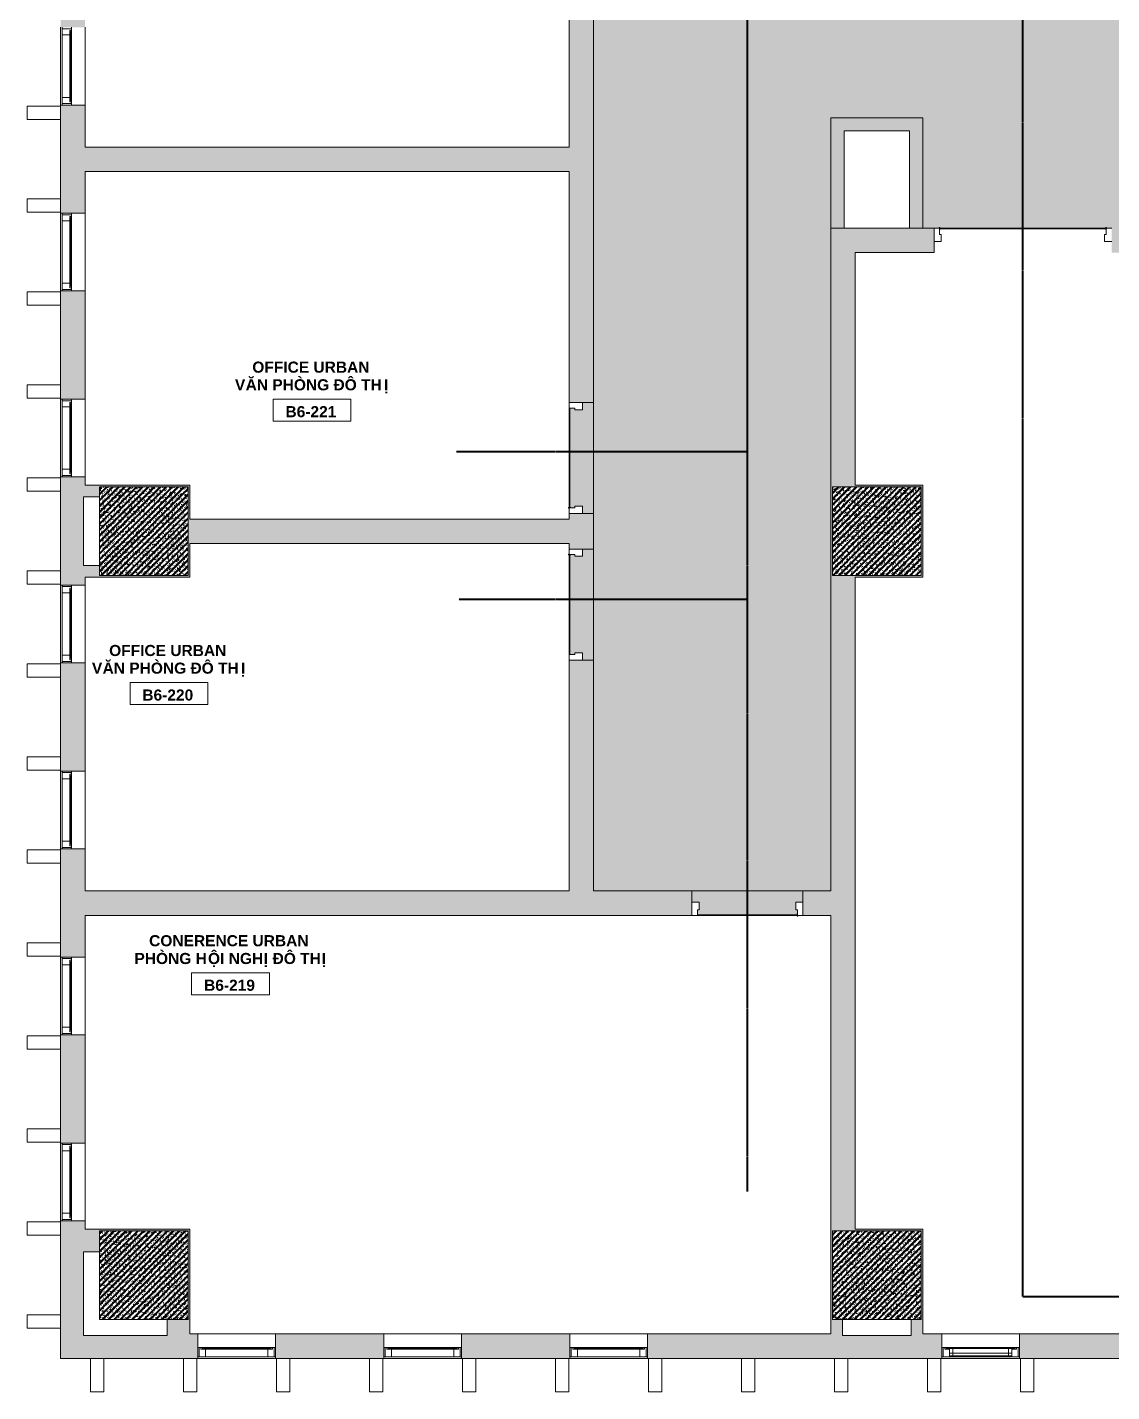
# Model space of a CAD drawing. Header units: millimetres. Extents: x -31340 to 17660, y 19597 to 75297.
# Drawn here: x -31340 to -21575, y 19597 to 31886 of the extents above; entities that cross this region are included whole.
import ezdxf

# ---------------------------------------------------------------- set-up
doc = ezdxf.new("R2010")
doc.units = ezdxf.units.MM
doc.linetypes.add('Dash', pattern=[6.35, 3.175, -3.175])
doc.linetypes.add('dash 1-1', pattern=[2, 1, -1])
for name, color, linetype, lineweight in [('A-AREA-IDEN', 2, 'Continuous', 9), ('A-DETL', 90, 'Continuous', 5), ('A-DOOR', 31, 'Continuous', 5), ('A-DOOR-FRAM', 31, 'Continuous', 5), ('A-FLOR', 192, 'Continuous', 5), ('A-FLOR-PATT', 8, 'Continuous', 5), ('A-GLAZ', 151, 'Continuous', 5), ('A-GLAZ-CWMG', 51, 'Continuous', 5), ('A-GLAZ-HDLN', 1, 'Dash', 5), ('A-WALL', 113, 'Continuous', 5), ('A-WALL-PATT', 111, 'Continuous', 5), ('S-COLS', 52, 'Continuous', 5)]:
    doc.layers.add(name, color=color, linetype=linetype, lineweight=lineweight)
doc.styles.add('Arial_B', font='arialbd.ttf', dxfattribs={"height": 100})
doc.styles.add('Arial_B_1', font='arialbd.ttf', dxfattribs={"height": 100})
pattern_1 = [(50, (0, 0), (63.763904, -5.57885), [6.668, -73.343]), (355, (0, 0), (-12.33488, 66.86951), [5.334, -58.674]), (100.451, (5.314, -0.465), (51.43036, 61.29098), [5.667, -62.332]), (46.184, (0, 17.78), (94.87722, -14.71484), [10.001, -110.014]), (96.636, (7.91, 16.55), (83.09115, 86.5993), [8.5, -93.497]), (351.184, (0, 17.78), (83.09204, 86.59928), [8.001, -88.011]), (21, (8.89, 13.335), (53.06449, -35.79273), [6.667, -73.342]), (326, (8.89, 13.335), (21.63066, 64.46546), [5.334, -58.674]), (71.451, (13.31, 10.35), (74.69646, 28.67237), [5.667, -62.332]), (37.5, (0, 0), (1.080413, 29.594271), [1.676, -56.286, 1.676, -57.887, -58.896]), (37.5, (0, 0), (1.080413, 29.594271), [-117.526, 1.676, -57.22]), (7.5, (0, 0), (23.386368, 35.063507), [1.676, -32.283, 1.676, -54.953, -22.447]), (7.5, (0, 0), (23.386368, 35.063507), [-90.589, 1.676, -20.771]), (327.5, (-19.825, 0), (47.456567, -2.005468), [1.676, -20.549, 1.676, -67.666, -92.011]), (327.5, (-19.825, 0), (47.456567, -2.005468), [-91.567, 1.676, -90.335]), (317.5, (-28.715, 0), (51.844948, 8.89904), [1.676, -27.216, 1.676, -44.374, -65.342]), (317.5, (-28.715, 0), (51.844948, 8.89904), [-74.943, 1.676, -63.665]), (45, (0, 0), (-26.71591, 26.71591), []), (45, (0, 10.89), (-26.71591, 26.71591), [])]

# ---------------------------------------------------------------- blocks, each defined once
blk = doc.blocks.new('M_Concrete-Square-Column - C1 - 800 X 800-10759799-2nd Traffic Floor Plan - Pedestrian')
at = {"layer": 'S-COLS'}
h = blk.add_hatch(dxfattribs=at)
h.set_pattern_fill('FP_14', color=256, style=0, pattern_type=2)
h.set_pattern_definition([(50, (30289.934, -27347), (63.763904, -5.57885), [6.667, -73.342]), (355, (30289.934, -27347), (-12.33488, 66.86951), [5.334, -58.674]), (100.451, (30295.25, -27347.465), (51.43036, 61.29098), [5.667, -62.332]), (46.184, (30289.934, -27329.22), (94.87722, -14.71484), [10.001, -110.014]), (96.636, (30297.84, -27330.45), (83.09115, 86.5993), [8.5, -93.497]), (351.184, (30289.93, -27329.22), (83.09204, 86.59928), [8.001, -88.011]), (21, (30298.824, -27333.665), (53.064487, -35.792726), [6.667, -73.342]), (326, (30298.824, -27333.665), (21.63066, 64.46546), [5.334, -58.674]), (71.451, (30303.246, -27336.65), (74.69646, 28.67237), [5.667, -62.332]), (37.5, (30289.934, -27347), (1.080413, 29.594271), [1.676, -56.286, 1.676, -57.887, -58.896]), (37.5, (30289.934, -27347), (1.080413, 29.594271), [-117.526, 1.676, -57.22]), (7.5, (30289.934, -27347), (23.386368, 35.063507), [1.676, -32.283, 1.676, -54.953, -22.447]), (7.5, (30289.934, -27347), (23.386368, 35.063507), [-90.589, 1.676, -20.771]), (327.5, (30270.11, -27347), (47.456567, -2.005468), [1.676, -20.549, 1.676, -67.666, -92.012]), (327.5, (30270.11, -27347), (47.456567, -2.005468), [-91.567, 1.676, -90.335]), (317.5, (30261.22, -27347), (51.844948, 8.89904), [1.676, -27.216, 1.676, -44.374, -65.341]), (317.5, (30261.22, -27347), (51.844948, 8.89904), [-74.943, 1.676, -63.665]), (45, (30289.934, -27347), (-26.71591, 26.71591), []), (45, (30289.934, -27336.11), (-26.71591, 26.71591), [])])
h.paths.add_polyline_path([(-400, -400), (400, -400), (400, 400), (-400, 400), (-400, 65)])
at = {"layer": 'S-COLS', "lineweight": 15}
for p, q in [((400, 400), (-400, 400)), ((-400, 400), (-400, -400)), ((400, -400), (400, 400)), ((-400, -400), (400, -400))]:
    blk.add_line(p, q, dxfattribs=at)
blk = doc.blocks.new('M_Concrete-Square-Column - C1 - 800 X 800-V9-2nd Traffic Floor Plan - Pedestrian')
at = {"layer": 'S-COLS'}
h = blk.add_hatch(dxfattribs=at)
h.set_pattern_fill('FP_15', color=256, style=0, pattern_type=2)
h.set_pattern_definition([(50, (30289.934, -20647), (63.763904, -5.57885), [6.667, -73.342]), (355, (30289.934, -20647), (-12.33488, 66.86951), [5.334, -58.674]), (100.451, (30295.25, -20647.465), (51.43036, 61.29098), [5.667, -62.332]), (46.184, (30289.934, -20629.22), (94.87722, -14.71484), [10.001, -110.014]), (96.636, (30297.84, -20630.45), (83.09115, 86.5993), [8.5, -93.497]), (351.184, (30289.93, -20629.22), (83.09204, 86.59928), [8.001, -88.011]), (21, (30298.824, -20633.665), (53.06449, -35.79273), [6.667, -73.342]), (326, (30298.824, -20633.665), (21.63066, 64.46546), [5.334, -58.674]), (71.451, (30303.246, -20636.65), (74.69646, 28.67237), [5.667, -62.332]), (37.5, (30289.934, -20647), (1.080413, 29.594271), [1.676, -56.286, 1.676, -57.887, -58.896]), (37.5, (30289.934, -20647), (1.080413, 29.594271), [-117.526, 1.676, -57.22]), (7.5, (30289.934, -20647), (23.386368, 35.063507), [1.676, -32.283, 1.676, -54.953, -22.447]), (7.5, (30289.934, -20647), (23.386368, 35.063507), [-90.589, 1.676, -20.771]), (327.5, (30270.11, -20647), (47.456567, -2.005468), [1.676, -20.549, 1.676, -67.666, -92.012]), (327.5, (30270.11, -20647), (47.456567, -2.005468), [-91.567, 1.676, -90.335]), (317.5, (30261.22, -20647), (51.844948, 8.89904), [1.676, -27.216, 1.676, -44.374, -65.341]), (317.5, (30261.22, -20647), (51.844948, 8.89904), [-74.943, 1.676, -63.665]), (45, (30289.934, -20647), (-26.71591, 26.71591), []), (45, (30289.934, -20636.11), (-26.71591, 26.71591), [])])
h.paths.add_polyline_path([(400, -400), (400, 400), (-400, 400), (-400, -400), (348, -400)])
at = {"layer": 'S-COLS', "lineweight": 15}
for p, q in [((400, 400), (-400, 400)), ((-400, 400), (-400, -400)), ((400, -400), (400, 400)), ((-400, -400), (400, -400))]:
    blk.add_line(p, q, dxfattribs=at)
blk = doc.blocks.new('DP3-D301 - DP3-D301-9166699-2nd Traffic Floor Plan - Pedestrian')
at = {"layer": 'A-DOOR'}
for p, q in [((447, -94), (447, -113)), ((450, -94), (447, -94)), ((450, -108), (450, -94))]:
    blk.add_line(p, q, dxfattribs=at)
for centre, radius, start, end in [((450, -113), 3, 180, 69.3211), ((450, -113), 3, 238.6638, 311.9935), ((450, -113), 3, 238.6638, 311.9935), ((450, -113), 3, 238.6638, 311.9935), ((450, -113), 3, 238.6638, 311.9935), ((450, -113), 3, 238.6638, 311.9935), ((450, -113), 3, 238.6638, 311.9935), ((450, -113), 3, 238.6638, 311.9935), ((452, -108), 2.19, 183.0662, 239.0753)]:
    blk.add_arc(centre, radius, start, end, dxfattribs=at)
at = {"layer": 'A-DOOR-FRAM'}
for p, q in [((-500, 10), (-435, 10)), ((-435, 10), (-435, -60)), ((435, 10), (500, 10)), ((435, -60), (435, 10)), ((-450, -110), (-500, -110)), ((-450, -60), (-450, -110)), ((-435, -60), (-450, -60)), ((450, -60), (435, -60)), ((450, -94), (450, -60)), ((500, -110), (451, -110))]:
    blk.add_line(p, q, dxfattribs=at)
blk = doc.blocks.new('DP3-D301 - DP3-D301-9166700-2nd Traffic Floor Plan - Pedestrian')
at = {"layer": 'A-DOOR'}
for p, q in [((447, 113), (447, 94)), ((447, 94), (450, 94)), ((450, 94), (450, 108))]:
    blk.add_line(p, q, dxfattribs=at)
for centre, radius, start, end in [((450, 113), 3, 290.6789, 180), ((450, 113), 3, 48.0065, 121.3362), ((450, 113), 3, 48.0065, 121.3362), ((450, 113), 3, 48.0065, 121.3362), ((450, 113), 3, 48.0065, 121.3362), ((450, 113), 3, 48.0065, 121.3362), ((450, 113), 3, 48.0065, 121.3362), ((450, 113), 3, 48.0065, 121.3362), ((452, 108), 2.19, 120.9247, 176.9338)]:
    blk.add_arc(centre, radius, start, end, dxfattribs=at)
at = {"layer": 'A-DOOR-FRAM'}
for p, q in [((-450, 110), (-500, 110)), ((-450, 60), (-450, 110)), ((-435, 60), (-450, 60)), ((-435, -10), (-435, 60)), ((450, 60), (435, 60)), ((435, 60), (435, -10)), ((450, 94), (450, 60)), ((500, 110), (451, 110)), ((-500, -10), (-435, -10)), ((435, -10), (500, -10))]:
    blk.add_line(p, q, dxfattribs=at)
blk = doc.blocks.new('VGU_CLUSTER_W1C - W2C - VGU_CLUSTER_W1C-8570440-2nd Traffic Floor Plan - Pedestrian')
at = {"layer": 'A-GLAZ', "lineweight": 9}
for p, q in [((-350, -12), (-337, -12)), ((-337, -95), (-350, -95)), ((-337, -12), (-322, -12)), ((-337, -95), (-337, -12)), ((-337, -12), (-337, -95)), ((-281, -95), (-337, -95)), ((-322, -12), (-322, -28)), ((-322, -28), (-281, -28)), ((-311, -21), (-251, -21)), ((-311, -28), (-311, -21)), ((-281, -28), (-311, -28)), ((-251, -21), (-251, -28)), ((251, -21), (311, -21)), ((251, -28), (251, -21)), ((281, -28), (322, -28)), ((311, -28), (281, -28)), ((337, -95), (281, -95)), ((311, -21), (311, -28)), ((322, -12), (337, -12)), ((322, -28), (322, -12)), ((337, -12), (337, -95)), ((337, -12), (350, -12)), ((337, -95), (337, -12)), ((350, -95), (337, -95))]:
    blk.add_line(p, q, dxfattribs=at)
at = {"layer": 'A-GLAZ'}
for p, q in [((-322, -12), (322, -12)), ((-281, -28), (281, -28)), ((-281, -28), (-281, -95)), ((281, -95), (-281, -95)), ((-251, -21), (251, -21)), ((281, -28), (281, -95))]:
    blk.add_line(p, q, dxfattribs=at)
blk = doc.blocks.new('VGU_CLUSTER_W1B - W2B - W3B - VGU_CLUSTER_W1B-8565252-2nd Traffic Floor Plan - Pedestrian')
at = {"layer": 'A-GLAZ', "lineweight": 9}
for p, q in [((-350, -12), (-337, -12)), ((-337, -95), (-350, -95)), ((-337, -12), (-322, -12)), ((-337, -95), (-337, -12)), ((-337, -12), (-337, -95)), ((-281, -95), (-337, -95)), ((-322, -12), (-322, -28)), ((-322, -28), (-281, -28)), ((-311, -21), (-251, -21)), ((-311, -28), (-311, -21)), ((-281, -28), (-311, -28)), ((-281, -88), (-281, -28)), ((-281, -28), (-281, -95)), ((-281, -88), (-281, -63)), ((-281, -63), (281, -63)), ((-251, -88), (-281, -88)), ((281, -88), (-281, -88)), ((-251, -21), (-251, -88)), ((251, -21), (311, -21)), ((251, -88), (251, -21)), ((281, -88), (251, -88)), ((311, -28), (281, -28)), ((281, -28), (281, -88)), ((281, -28), (322, -28)), ((281, -95), (281, -28)), ((281, -63), (281, -88)), ((337, -95), (281, -95)), ((311, -21), (311, -28)), ((322, -12), (337, -12)), ((322, -28), (322, -12)), ((337, -12), (337, -95)), ((337, -12), (350, -12)), ((337, -95), (337, -12)), ((350, -95), (337, -95))]:
    blk.add_line(p, q, dxfattribs=at)
at = {"layer": 'A-GLAZ'}
for p, q in [((-322, -12), (322, -12)), ((281, -95), (-281, -95)), ((-251, -21), (251, -21))]:
    blk.add_line(p, q, dxfattribs=at)
at = {"layer": 'A-GLAZ-HDLN'}
for p, q in [((-13, -12), (0, -12)), ((-13, -95), (0, -95)), ((13, -12), (0, -12)), ((13, -95), (0, -95))]:
    blk.add_line(p, q, dxfattribs=at)
blk = doc.blocks.new('DP3-D401 - DP3-D401-12130310-2nd Traffic Floor Plan - Pedestrian')
at = {"layer": 'A-DOOR'}
for p, q in [((-800, 10), (-735, 10)), ((-735, 10), (-735, -54)), ((735, 10), (800, 10)), ((735, -54), (735, 10)), ((-751, -110), (-800, -110)), ((-750, -54), (-750, -94)), ((-735, -54), (-750, -54)), ((-747, -94), (-750, -94)), ((-750, -94), (-750, -108)), ((-747, -113), (-747, -94)), ((750, -54), (735, -54)), ((747, -94), (747, -113)), ((750, -94), (747, -94)), ((750, -94), (750, -54)), ((750, -108), (750, -94)), ((800, -110), (751, -110))]:
    blk.add_line(p, q, dxfattribs=at)
for centre, radius, start, end in [((-750, -113), 3, 110.6789, 360), ((-750, -113), 3, 228.0065, 301.3362), ((-750, -113), 3, 228.0065, 301.3362), ((-750, -113), 3, 228.0065, 301.3362), ((-750, -113), 3, 228.0065, 301.3362), ((-750, -113), 3, 228.0065, 301.3362), ((-750, -113), 3, 228.0065, 301.3362), ((-750, -113), 3, 228.0065, 301.3362), ((-752, -108), 2.19, 300.9247, 356.9338), ((750, -113), 3, 180, 69.3211), ((750, -113), 3, 238.6638, 311.9935), ((750, -113), 3, 238.6638, 311.9935), ((750, -113), 3, 238.6638, 311.9935), ((750, -113), 3, 238.6638, 311.9935), ((750, -113), 3, 238.6638, 311.9935), ((750, -113), 3, 238.6638, 311.9935), ((750, -113), 3, 238.6638, 311.9935), ((752, -108), 2.19, 183.0662, 239.0753)]:
    blk.add_arc(centre, radius, start, end, dxfattribs=at)
blk = doc.blocks.new('Room Tag - Room Tag-8377849-2nd Traffic Floor Plan - Pedestrian')
at = {"layer": 'A-AREA-IDEN'}
for p, q in [((-7, -0.80625), (-7, -4.80625)), ((-7, -0.80625), (7, -0.80625)), ((7, -0.80625), (7, -4.80625)), ((-7, -4.80625), (7, -4.80625))]:
    blk.add_line(p, q, dxfattribs=at)

msp = doc.modelspace()

# ---------------------------------------------------------------- hatches: boundary and pattern name
at = {"layer": 'A-FLOR-PATT'}
h = msp.add_hatch(color=11, dxfattribs=at)
h.paths.add_polyline_path([(-5115, 20117), (-3805, 20117), (-3805, 21062), (-3375, 21062), (-3375, 22637), (-3272, 22637), (-3274, 22638), (-3275, 22640), (-3275, 22699), (-3274, 22701), (-3272, 22702), (-3208, 22702), (-3206, 22701), (-3205, 22699), (-3205, 22690), (-3204, 22688), (-3202, 22687), (-3158, 22687), (-3156, 22686), (-3155, 22684), (-3155, 22640), (-3156, 22638), (-3158, 22637), (-3155, 22637), (-3155, 23584), (-3171, 23584), (-3171, 23587), (-3202, 23587), (-3204, 23586), (-3205, 23584), (-3205, 23575), (-3206, 23573), (-3208, 23572), (-3272, 23572), (-3274, 23573), (-3275, 23575), (-3275, 23634), (-3274, 23636), (-3272, 23637), (-3375, 23637), (-3375, 26947), (-3790, 26947), (-3790, 26932), (-3805, 26932), (-3805, 27762), (-3790, 27762), (-3790, 27747), (-3375, 27747), (-3375, 27847), (-3372, 27847), (-3374, 27848), (-3375, 27850), (-3375, 27894), (-3374, 27896), (-3372, 27897), (-3360, 27897), (-3360, 28497), (-3372, 28497), (-3374, 28498), (-3375, 28500), (-3375, 28544), (-3374, 28546), (-3372, 28547), (-3375, 28547), (-3375, 31072), (2875, 31072), (2875, 24752), (3975, 24752), (3975, 24742), (5975, 24742), (5975, 24752), (6145, 24752), (6145, 31132), (6408, 31132), (6406, 31133), (6405, 31135), (6405, 31194), (6406, 31196), (6408, 31197), (6472, 31197), (6474, 31196), (6475, 31194), (6475, 31185), (6476, 31183), (6479, 31182), (6509, 31182), (6509, 31185), (6525, 31185), (6525, 32979), (6509, 32979), (6509, 32982), (6478, 32982), (6476, 32981), (6475, 32979), (6475, 32970), (6474, 32968), (6472, 32967), (6408, 32967), (6406, 32968), (6405, 32970), (6405, 33029), (6406, 33031), (6408, 33032), (6145, 33032), (6145, 34042), (-2975, 34042), (-2975, 33532), (-3805, 33532), (-3805, 54562), (-2975, 54562), (-2975, 54052), (-1290, 54052), (-1290, 54789), (-1292, 54787), (-1294, 54787), (-1295, 54788), (-1295, 54792), (-1293, 54793), (-1290, 54793), (-1290, 60432), (-1625, 60432), (-1625, 60532), (-1690, 60532), (-1690, 60602), (-1675, 60602), (-1675, 60636), (-1678, 60636), (-1677, 60657), (-1676, 60658), (-1672, 60657), (-1672, 60655), (-1673, 60653), (-1673, 60652), (-1290, 60652), (-1291, 66510), (-1292, 66509), (-1295, 66509), (-1295, 66510), (-1295, 66514), (-1293, 66515), (-1274, 66515), (-1274, 66512), (-1105, 66512), (-1105, 65972), (4458, 65973), (4457, 65974), (4458, 65977), (4458, 65977), (4462, 65977), (4463, 65975), (4463, 65972), (5957, 65972), (5958, 65977), (5959, 65978), (5963, 65977), (5963, 65974), (5962, 65973), (5962, 65972), (8558, 65973), (8557, 65974), (8558, 65977), (8558, 65977), (8562, 65977), (8563, 65975), (8563, 65972), (10057, 65972), (10058, 65977), (10059, 65978), (10063, 65977), (10063, 65974), (10062, 65973), (10062, 65972), (13510, 65972), (13510, 68712), (11640, 68712), (11640, 68812), (11575, 68812), (11575, 68882), (11590, 68882), (11590, 68917), (10693, 68917), (10693, 68916), (10690, 68916), (10690, 68882), (10705, 68882), (10705, 68812), (10640, 68812), (10640, 68712), (10320, 68712), (10320, 68815), (10319, 68813), (10317, 68812), (10258, 68812), (10256, 68813), (10255, 68815), (10255, 68879), (10256, 68881), (10258, 68882), (10267, 68882), (10269, 68883), (10270, 68885), (10270, 68916), (10267, 68916), (10267, 68927), (9370, 68927), (9370, 68885), (9371, 68883), (9373, 68882), (9382, 68882), (9384, 68881), (9385, 68879), (9385, 68815), (9384, 68813), (9382, 68812), (9323, 68812), (9321, 68813), (9320, 68815), (9320, 68712), (5545, 68712), (5545, 68815), (5544, 68813), (5542, 68812), (5483, 68812), (5481, 68813), (5480, 68815), (5480, 68879), (5481, 68881), (5483, 68882), (5492, 68882), (5494, 68883), (5495, 68885), (5495, 68927), (4698, 68927), (4698, 68916), (4695, 68916), (4695, 68885), (4696, 68883), (4698, 68882), (4707, 68882), (4709, 68881), (4710, 68879), (4710, 68815), (4709, 68813), (4707, 68812), (4648, 68812), (4646, 68813), (4645, 68815), (4645, 68712), (-1105, 68712), (-1105, 68312), (-1274, 68312), (-1274, 68309), (-1295, 68310), (-1296, 68310), (-1295, 68315), (-1292, 68315), (-1291, 68314), (-1290, 68314), (-1290, 68712), (-3375, 68712), (-3375, 71542), (-2875, 71542), (-2875, 71492), (-2860, 71492), (-2860, 71422), (-2925, 71422), (-2925, 71412), (-1925, 71412), (-1925, 71422), (-1990, 71422), (-1990, 71492), (-1975, 71492), (-1975, 71526), (-1978, 71526), (-1977, 71547), (-1976, 71548), (-1972, 71547), (-1972, 71544), (-1973, 71543), (-1973, 71542), (-1435, 71542), (-1435, 73062), (-1980, 73062), (-1980, 73132), (-1965, 73132), (-1965, 73182), (-1915, 73182), (-1915, 73192), (-2915, 73192), (-2915, 73182), (-2866, 73182), (-2868, 73184), (-2868, 73186), (-2867, 73187), (-2863, 73187), (-2862, 73185), (-2862, 73166), (-2865, 73166), (-2865, 73132), (-2850, 73132), (-2850, 73062), (-3375, 73062), (-3375, 73832), (-3805, 73832), (-3805, 74777), (-5175, 74777), (-5175, 73062), (-5470, 73062), (-5470, 73132), (-5455, 73132), (-5455, 73166), (-5458, 73166), (-5457, 73187), (-5456, 73188), (-5452, 73187), (-5452, 73184), (-5453, 73183), (-5453, 73182), (-5405, 73182), (-5405, 73192), (-6405, 73192), (-6405, 73182), (-6355, 73182), (-6355, 73132), (-6340, 73132), (-6340, 73062), (-6405, 73062), (-6405, 71542), (-5175, 71542), (-5175, 68702), (-5890, 68702), (-5890, 68712), (-7090, 68712), (-7090, 68702), (-8290, 68702), (-8290, 68712), (-9490, 68712), (-9490, 68702), (-10205, 68702), (-10205, 68712), (-11390, 68712), (-11390, 69677), (-11539, 69677), (-11537, 69675), (-11537, 69673), (-11538, 69672), (-11542, 69672), (-11543, 69674), (-11543, 69677), (-12830, 69677), (-12830, 68712), (-20045, 68712), (-20045, 69677), (-20224, 69677), (-20222, 69675), (-20222, 69673), (-20223, 69672), (-20227, 69672), (-20228, 69674), (-20228, 69677), (-21722, 69677), (-21722, 69672), (-21723, 69671), (-21727, 69672), (-21728, 69674), (-21727, 69676), (-21727, 69677), (-21905, 69677), (-21905, 68712), (-23495, 68712), (-23495, 70787), (-24439, 70787), (-24437, 70785), (-24437, 70783), (-24438, 70782), (-24442, 70782), (-24443, 70784), (-24443, 70803), (-24440, 70803), (-24440, 70837), (-24455, 70837), (-24455, 70907), (-24390, 70907), (-24390, 71002), (-25390, 71002), (-25390, 70907), (-25325, 70907), (-25325, 70837), (-25340, 70837), (-25340, 70787), (-26240, 70787), (-26240, 68707), (-26340, 68707), (-26340, 68642), (-26410, 68642), (-26410, 68657), (-26455, 68657), (-26455, 67760), (-26444, 67760), (-26444, 67757), (-26410, 67757), (-26410, 67772), (-26340, 67772), (-26340, 67707), (-26240, 67707), (-26240, 65357), (-26340, 65357), (-26340, 65292), (-26406, 65292), (-26406, 65307), (-26455, 65307), (-26455, 64410), (-26444, 64410), (-26444, 64407), (-26406, 64407), (-26406, 64422), (-26340, 64422), (-26340, 64357), (-26240, 64357), (-26240, 64037), (-26340, 64037), (-26340, 63972), (-26410, 63972), (-26410, 63987), (-26444, 63987), (-26444, 63984), (-26455, 63984), (-26455, 63087), (-26410, 63087), (-26410, 63102), (-26340, 63102), (-26340, 63037), (-26240, 63037), (-26240, 60552), (-26056, 60552), (-26058, 60554), (-26058, 60556), (-26057, 60557), (-26053, 60557), (-26052, 60555), (-26052, 60536), (-26055, 60536), (-26055, 60502), (-26040, 60502), (-26040, 60432), (-26240, 60432), (-26240, 58657), (-26340, 58657), (-26340, 58592), (-26410, 58592), (-26410, 58607), (-26455, 58607), (-26455, 57710), (-26444, 57710), (-26444, 57707), (-26410, 57707), (-26410, 57722), (-26340, 57722), (-26340, 57657), (-26240, 57657), (-26240, 55307), (-26340, 55307), (-26340, 55242), (-26410, 55242), (-26410, 55257), (-26455, 55257), (-26455, 54360), (-26444, 54360), (-26444, 54357), (-26410, 54357), (-26410, 54372), (-26340, 54372), (-26340, 54307), (-26240, 54307), (-26240, 53987), (-26340, 53987), (-26340, 53922), (-26410, 53922), (-26410, 53937), (-26444, 53937), (-26444, 53934), (-26455, 53934), (-26455, 53037), (-26410, 53037), (-26410, 53052), (-26340, 53052), (-26340, 52987), (-26240, 52987), (-26240, 48607), (-26340, 48607), (-26340, 48542), (-26410, 48542), (-26410, 48557), (-26455, 48557), (-26455, 47660), (-26444, 47660), (-26444, 47657), (-26410, 47657), (-26410, 47672), (-26340, 47672), (-26340, 47607), (-26240, 47607), (-26240, 47287), (-26340, 47287), (-26340, 47222), (-26410, 47222), (-26410, 47237), (-26444, 47237), (-26444, 47234), (-26455, 47234), (-26455, 46337), (-26410, 46337), (-26410, 46352), (-26340, 46352), (-26340, 46287), (-26240, 46287), (-26240, 41907), (-26340, 41907), (-26340, 41842), (-26410, 41842), (-26410, 41857), (-26455, 41857), (-26455, 40960), (-26444, 40960), (-26444, 40957), (-26410, 40957), (-26410, 40972), (-26340, 40972), (-26340, 40907), (-26240, 40907), (-26240, 40587), (-26340, 40587), (-26340, 40522), (-26410, 40522), (-26410, 40537), (-26444, 40537), (-26444, 40534), (-26455, 40534), (-26455, 39637), (-26410, 39637), (-26410, 39652), (-26340, 39652), (-26340, 39587), (-26240, 39587), (-26240, 35207), (-26340, 35207), (-26340, 35142), (-26410, 35142), (-26410, 35157), (-26455, 35157), (-26455, 34260), (-26444, 34260), (-26444, 34257), (-26410, 34257), (-26410, 34272), (-26340, 34272), (-26340, 34207), (-26240, 34207), (-26240, 33887), (-26340, 33887), (-26340, 33822), (-26410, 33822), (-26410, 33837), (-26444, 33837), (-26444, 33834), (-26455, 33834), (-26455, 32937), (-26410, 32937), (-26410, 32952), (-26340, 32952), (-26340, 32887), (-26240, 32887), (-26240, 28507), (-26340, 28507), (-26340, 28442), (-26410, 28442), (-26410, 28457), (-26455, 28457), (-26455, 27560), (-26444, 27560), (-26444, 27557), (-26410, 27557), (-26410, 27572), (-26340, 27572), (-26340, 27507), (-26240, 27507), (-26240, 27187), (-26340, 27187), (-26340, 27122), (-26410, 27122), (-26410, 27137), (-26444, 27137), (-26444, 27134), (-26455, 27134), (-26455, 26237), (-26410, 26237), (-26410, 26252), (-26340, 26252), (-26340, 26187), (-26240, 26187), (-26240, 24107), (-25355, 24107), (-25355, 24007), (-25290, 24007), (-25290, 23937), (-25305, 23937), (-25305, 23891), (-24408, 23891), (-24408, 23903), (-24405, 23903), (-24405, 23937), (-24420, 23937), (-24420, 24007), (-24355, 24007), (-24355, 24107), (-24105, 24107), (-24105, 31072), (-23275, 31072), (-23275, 30077), (-23126, 30077), (-23128, 30079), (-23128, 30081), (-23127, 30082), (-23123, 30082), (-23122, 30080), (-23122, 30077), (-21628, 30078), (-21627, 30082), (-21626, 30083), (-21622, 30082), (-21622, 30079), (-21623, 30078), (-21623, 30077), (-21475, 30077), (-21475, 31072), (-12095, 31072), (-12095, 30077), (-11947, 30078), (-11948, 30079), (-11947, 30082), (-11947, 30082), (-11943, 30082), (-11942, 30080), (-11942, 30077), (-10448, 30077), (-10447, 30082), (-10446, 30083), (-10442, 30082), (-10442, 30079), (-10443, 30078), (-10443, 30077), (-10295, 30077), (-10295, 31072), (-6625, 31072), (-6625, 31352), (-6525, 31352), (-6525, 31417), (-6455, 31417), (-6455, 31402), (-6421, 31402), (-6421, 31405), (-6400, 31404), (-6399, 31404), (-6400, 31399), (-6402, 31399), (-6404, 31400), (-6405, 31400), (-6405, 31072), (-5175, 31072), (-5175, 26557), (-6920, 26557), (-6920, 24957), (-5175, 24957), (-5175, 20117)])
h.paths.add_polyline_path([(-3158, 23587), (-3155, 23587), (-3155, 23588), (-3155, 23637), (-3158, 23637), (-3156, 23636), (-3155, 23634), (-3155, 23589), (-3156, 23588), (-3158, 23587)])
h.paths.add_polyline_path([(-3555, 30424), (-3555, 30445), (-3515, 30471), (-3504, 30478), (-3494, 30488), (-3491, 30497), (-3490, 30507), (-3490, 30530), (-3555, 30530), (-3555, 30548), (-3407, 30548), (-3407, 30484), (-3411, 30455), (-3416, 30446), (-3425, 30439), (-3436, 30434), (-3448, 30433), (-3462, 30435), (-3474, 30443), (-3483, 30455), (-3488, 30474), (-3496, 30463), (-3515, 30448), (-3520, 30445)])
h.paths.add_polyline_path([(-3448, 30451), (-3438, 30454), (-3432, 30459), (-3427, 30469), (-3425, 30484), (-3425, 30530), (-3471, 30530), (-3471, 30488), (-3469, 30467), (-3461, 30455), (-3454, 30453)])
h.paths.add_polyline_path([(-3407, 30580), (-3555, 30580), (-3555, 30599), (-3485, 30599), (-3485, 30677), (-3555, 30677), (-3555, 30696), (-3407, 30696), (-3407, 30677), (-3467, 30677), (-3467, 30599), (-3407, 30599)])
h.paths.add_polyline_path([(6522, 31132), (6525, 31132), (6525, 31134), (6525, 31133)])
h.paths.add_polyline_path([(6525, 31179), (6525, 31182), (6524, 31182), (6522, 31182), (6524, 31181), (6525, 31179)])
h.paths.add_polyline_path([(6524, 32982), (6525, 32983), (6525, 32984), (6524, 32983), (6522, 32982)])
h.paths.add_polyline_path([(6525, 33029), (6525, 33032), (6522, 33032), (6524, 33031)])
h.paths.add_polyline_path([(-6455, 33187), (-6525, 33187), (-6525, 33252), (-6625, 33252), (-6625, 33532), (-10605, 33532), (-10605, 35747), (-23275, 35747), (-23275, 33532), (-24105, 33532), (-24105, 34362), (-23495, 34362), (-23495, 35747), (-24105, 35747), (-24105, 35967), (-21905, 35967), (-21905, 61417), (-23275, 61417), (-23275, 60432), (-24270, 60432), (-24270, 60502), (-24255, 60502), (-24255, 60536), (-24258, 60536), (-24257, 60557), (-24256, 60558), (-24252, 60557), (-24252, 60555), (-24253, 60553), (-24253, 60552), (-24105, 60552), (-24105, 61637), (-21905, 61637), (-21905, 66412), (-5175, 66412), (-5175, 60652), (-3805, 60652), (-3805, 61262), (-2975, 61262), (-2975, 60652), (-2575, 60652), (-2575, 60602), (-2560, 60602), (-2560, 60532), (-2625, 60532), (-2625, 60432), (-5175, 60432), (-5175, 33532), (-6405, 33532), (-6405, 33203), (-6403, 33205), (-6401, 33205), (-6400, 33204), (-6400, 33200), (-6402, 33199), (-6421, 33199), (-6421, 33202), (-6455, 33202), (-6455, 33199)])
h.paths.add_polyline_path([(-16490, 33532), (-17305, 33532), (-17305, 34362), (-16475, 34362), (-16475, 33532)])
h.paths.add_polyline_path([(-23290, 40332), (-24105, 40332), (-24105, 41162), (-23275, 41162), (-23275, 40332)])
h.paths.add_polyline_path([(-3985, 46554), (-3985, 46575), (-3945, 46601), (-3934, 46608), (-3924, 46618), (-3921, 46627), (-3920, 46637), (-3920, 46660), (-3985, 46660), (-3985, 46678), (-3837, 46678), (-3837, 46614), (-3841, 46585), (-3846, 46576), (-3855, 46569), (-3866, 46564), (-3878, 46563), (-3892, 46565), (-3904, 46573), (-3913, 46585), (-3918, 46604), (-3926, 46593), (-3945, 46578), (-3950, 46575)])
h.paths.add_polyline_path([(-3878, 46581), (-3869, 46583), (-3862, 46589), (-3857, 46599), (-3855, 46618), (-3855, 46660), (-3902, 46660), (-3901, 46614), (-3899, 46597), (-3891, 46585), (-3884, 46583)])
h.paths.add_polyline_path([(-3837, 46710), (-3985, 46710), (-3985, 46729), (-3915, 46729), (-3915, 46807), (-3985, 46807), (-3985, 46826), (-3837, 46826), (-3837, 46807), (-3897, 46807), (-3897, 46729), (-3837, 46729)])
h.paths.add_polyline_path([(-23290, 47032), (-24105, 47032), (-24105, 47862), (-23275, 47862), (-23275, 47032)])
h.paths.add_polyline_path([(-24105, 53732), (-24105, 54562), (-23275, 54562), (-23275, 53732), (-24090, 53732)])
h.paths.add_polyline_path([(-3790, 65882), (-3805, 65882), (-3805, 66412), (-2975, 66412), (-2975, 65882), (-3349, 65882)])
h.paths.add_polyline_path([(-24083, 65882), (-24105, 65882), (-24105, 66412), (-23275, 66412), (-23275, 65882), (-23495, 65882)])
h.paths.add_polyline_path([(6160, 67532), (6145, 67532), (6145, 68347), (6975, 68347), (6975, 67532), (6960, 67532)])
h.paths.add_polyline_path([(-2833, 68532), (-2851, 68532), (-2851, 68680), (-2787, 68680), (-2758, 68676), (-2748, 68670), (-2742, 68662), (-2737, 68651), (-2736, 68639), (-2738, 68625), (-2746, 68613), (-2758, 68604), (-2777, 68599), (-2766, 68591), (-2751, 68572), (-2727, 68532), (-2748, 68532), (-2771, 68568), (-2781, 68583), (-2791, 68593), (-2800, 68596), (-2810, 68597), (-2833, 68597), (-2833, 68596)])
h.paths.add_polyline_path([(-2883, 68532), (-2902, 68532), (-2902, 68602), (-2980, 68602), (-2980, 68532), (-2999, 68532), (-2999, 68680), (-2980, 68680), (-2980, 68620), (-2902, 68620), (-2902, 68680), (-2883, 68680), (-2883, 68597)])
h.paths.add_polyline_path([(-2833, 68615), (-2787, 68616), (-2770, 68618), (-2758, 68626), (-2754, 68639), (-2756, 68648), (-2762, 68655), (-2772, 68660), (-2791, 68662), (-2833, 68662)])
h.paths.add_polyline_path([(4745, 68932), (6145, 68932), (6145, 71422), (5545, 71422), (5545, 71525), (5544, 71523), (5542, 71522), (5483, 71522), (5481, 71523), (5480, 71525), (5480, 71589), (5481, 71591), (5483, 71592), (5492, 71592), (5494, 71593), (5495, 71595), (5495, 71639), (5496, 71641), (5498, 71642), (5542, 71642), (5544, 71641), (5545, 71639), (5545, 71642), (6145, 71642), (6145, 74777), (4545, 74777), (4545, 71642), (4645, 71642), (4645, 71639), (4646, 71641), (4648, 71642), (4692, 71642), (4694, 71640), (4695, 71640), (4694, 71642), (4692, 71644), (4692, 71646), (4693, 71647), (4697, 71647), (4698, 71645), (4698, 71626), (4695, 71626), (4695, 71595), (4696, 71593), (4698, 71592), (4707, 71592), (4709, 71591), (4710, 71589), (4710, 71525), (4709, 71523), (4707, 71522), (4648, 71522), (4646, 71523), (4645, 71525), (4645, 71422), (4545, 71422), (4545, 68932), (4694, 68932), (4692, 68934), (4692, 68936), (4693, 68937), (4697, 68937), (4698, 68935), (4698, 68932)])
h.paths.add_polyline_path([(6085, 69102), (5585, 69102), (5585, 71102), (6085, 71102), (6085, 70217)])
h.paths.add_polyline_path([(5901, 71817), (5585, 71817), (5585, 73817), (6085, 73817), (6085, 71817)])
at = {"layer": 'A-WALL-PATT'}
h = msp.add_hatch(color=256, dxfattribs=at)
h.paths.add_polyline_path([(-26240, 24107), (-26240, 26187), (-26460, 26187), (-26460, 24107)])
h.paths.add_polyline_path([(-26240, 27187), (-26240, 27507), (-26460, 27507), (-26460, 27187)])
h.paths.add_polyline_path([(-26460, 28507), (-26240, 28507), (-26240, 32887), (-26460, 32887), (-26460, 30587)])
h.paths.add_polyline_path([(-26240, 33887), (-26240, 34207), (-26460, 34207), (-26460, 33887)])
h.paths.add_polyline_path([(-26460, 35207), (-26240, 35207), (-26240, 35967), (-26460, 35967)])
h = msp.add_hatch(color=256, dxfattribs=at)
h.paths.add_polyline_path([(-30820, 27762), (-30820, 27836), (-31040, 27836), (-31040, 27762)])
h.paths.add_polyline_path([(-30820, 28536), (-30820, 29511), (-31040, 29511), (-31040, 28536)])
h.paths.add_polyline_path([(-31040, 30211), (-30820, 30211), (-30820, 31186), (-31040, 31186), (-31040, 30344)])
h.paths.add_polyline_path([(-30820, 31886), (-30820, 33532), (-31040, 33532), (-31040, 31886)])
for points in [[(-24105, 30077), (-23985, 30077), (-23985, 31072), (-24105, 31072), (-24105, 30344)], [(-23395, 30952), (-23395, 31072), (-23985, 31072), (-23985, 30952)], [(-23395, 30077), (-23275, 30077), (-23275, 31072), (-23395, 31072), (-23395, 30344)], [(-30820, 30587), (-26460, 30587), (-26460, 30807), (-30820, 30807)], [(-23885, 27762), (-23885, 30077), (-24105, 30077), (-24105, 27762)], [(-31040, 27657), (-30690, 27657), (-30690, 27762), (-31040, 27762)], [(-31040, 27037), (-30835, 27037), (-30835, 27657), (-31040, 27657), (-31040, 27412)], [(-29890, 27747), (-29875, 27747), (-29875, 27762), (-30690, 27762), (-30690, 27747), (-29942, 27747)], [(-29890, 26932), (-29875, 26932), (-29875, 27747), (-29890, 27747), (-29890, 26947)], [(-24105, 27747), (-23275, 27747), (-23275, 27762), (-24105, 27762)], [(-24090, 26932), (-24090, 27747), (-24105, 27747), (-24105, 26932)], [(-23275, 26932), (-23275, 27747), (-23290, 27747), (-23290, 26932)], [(-29875, 27237), (-26460, 27237), (-26460, 27457), (-29875, 27457)], [(-30690, 26932), (-30690, 27037), (-31040, 27037), (-31040, 26932), (-30820, 26932)], [(-29942, 26932), (-29890, 26932), (-29890, 26947), (-30690, 26947), (-30690, 26932)], [(-23885, 21062), (-23885, 26932), (-24105, 26932), (-24105, 21062)], [(-23885, 26932), (-23290, 26932), (-23290, 26947), (-24090, 26947), (-24090, 26932)], [(-26460, 23887), (-26460, 24107), (-30820, 24107), (-30820, 23887), (-26474, 23887)], [(-30835, 20857), (-30690, 20857), (-30690, 21062), (-31040, 21062), (-31040, 20857)], [(-29890, 21047), (-29875, 21047), (-29875, 21062), (-30690, 21062), (-30690, 21047), (-29942, 21047)], [(-29890, 20247), (-29875, 20247), (-29875, 21047), (-29890, 21047), (-29890, 20962)], [(-24090, 21047), (-23275, 21047), (-23275, 21062), (-24105, 21062), (-24105, 21047)], [(-24105, 20247), (-24090, 20247), (-24090, 21047), (-24105, 21047), (-24105, 20962)], [(-23290, 20247), (-23275, 20247), (-23275, 21047), (-23290, 21047), (-23290, 20962)], [(-30835, 19897), (-30835, 20857), (-31040, 20857), (-31040, 19897)], [(-29942, 19897), (-29875, 19897), (-29875, 20247), (-30080, 20247), (-30080, 19897)], [(-24105, 19897), (-24000, 19897), (-24000, 20247), (-24105, 20247), (-24105, 20102)], [(-23380, 19897), (-23275, 19897), (-23275, 20247), (-23380, 20247), (-23380, 20102)], [(-30080, 19897), (-30080, 20102), (-30835, 20102), (-30835, 19897)], [(-23380, 20102), (-24000, 20102), (-24000, 19897), (-23380, 19897)]]:
    msp.add_hatch(color=256, dxfattribs=at).paths.add_polyline_path(points)
h = msp.add_hatch(color=256, dxfattribs=at)
h.paths.add_polyline_path([(-12599, 29857), (-11995, 29857), (-11995, 30077), (-21575, 30077), (-21575, 29857), (-14911, 29857)])
h.paths.add_polyline_path([(-10395, 29857), (-10295, 29857), (-10295, 30077), (-10395, 30077), (-10395, 30051)])
h.paths.add_polyline_path([(-23885, 29857), (-23175, 29857), (-23175, 30077), (-23885, 30077)])
h = msp.add_hatch(color=256, dxfattribs=at)
h.paths.add_polyline_path([(-30820, 21062), (-30820, 21136), (-31040, 21136), (-31040, 21062)])
h.paths.add_polyline_path([(-31040, 21836), (-30820, 21836), (-30820, 22811), (-31040, 22811), (-31040, 22135)])
h.paths.add_polyline_path([(-31040, 23511), (-30820, 23511), (-30820, 24486), (-31040, 24486), (-31040, 23887)])
h.paths.add_polyline_path([(-30820, 25186), (-30820, 26161), (-31040, 26161), (-31040, 25186)])
h.paths.add_polyline_path([(-30820, 26861), (-30820, 26932), (-31040, 26932), (-31040, 26861)])
h = msp.add_hatch(color=256, dxfattribs=at)
h.paths.add_polyline_path([(-24161, 23887), (-24105, 23887), (-24105, 24107), (-24355, 24107), (-24355, 23887)])
h.paths.add_polyline_path([(-25355, 23887), (-25355, 24107), (-26460, 24107), (-26460, 23887), (-26240, 23887)])
h = msp.add_hatch(color=256, dxfattribs=at)
h.paths.add_polyline_path([(-24161, 19897), (-24105, 19897), (-24105, 20117), (-25755, 20117), (-25755, 19897)])
h.paths.add_polyline_path([(-29875, 19897), (-29805, 19897), (-29805, 20117), (-29875, 20117)])
h.paths.add_polyline_path([(-26474, 19897), (-26455, 19897), (-26455, 20117), (-27430, 20117), (-27430, 19897)])
h.paths.add_polyline_path([(-28130, 19897), (-28130, 20117), (-29105, 20117), (-29105, 19897), (-28786, 19897)])
h = msp.add_hatch(color=256, dxfattribs=at)
h.paths.add_polyline_path([(-17380, 19897), (-17305, 19897), (-17305, 20117), (-17380, 20117)])
h.paths.add_polyline_path([(-23275, 19897), (-23105, 19897), (-23105, 20117), (-23275, 20117)])
h.paths.add_polyline_path([(-22405, 19897), (-21430, 19897), (-21430, 20117), (-22405, 20117)])
h.paths.add_polyline_path([(-18380, 19897), (-18080, 19897), (-18080, 20117), (-19055, 20117), (-19055, 19897)])
h.paths.add_polyline_path([(-20730, 19897), (-19755, 19897), (-19755, 20117), (-20730, 20117)])
at = {"layer": 'S-COLS'}
h = msp.add_hatch(dxfattribs=at)
h.set_pattern_fill('FP_1', color=256, style=0, pattern_type=2)
h.set_pattern_definition(pattern_1)
h.paths.add_polyline_path([(-23290, 26947), (-23290, 27747), (-24090, 27747), (-24090, 26947)])
h = msp.add_hatch(dxfattribs=at)
h.set_pattern_fill('FP_1', color=256, style=0, pattern_type=2)
h.set_pattern_definition(pattern_1)
h.paths.add_polyline_path([(-23290, 20247), (-23290, 21047), (-24090, 21047), (-24090, 20247)])

# ---------------------------------------------------------------- linework, layer by layer
at = {"layer": 'A-DETL', "linetype": 'dash 1-1', "lineweight": 40}
for p, q in [((-24855, 21399), (-24855, 32299)), ((-22375, 20452), (-22375, 32299)), ((-24855, 28062), (-27475, 28062)), ((-24855, 26732), (-27455, 26732)), ((-17995, 20452), (-22375, 20452))]:
    msp.add_line(p, q, dxfattribs=at)
at = {"layer": 'A-FLOR'}
for p, q in [((-23122, 30077), (-21628, 30077)), ((-21628, 30072), (-23122, 30072)), ((-26460, 27560), (-26460, 28457)), ((-26455, 28457), (-26455, 27560)), ((-26460, 26237), (-26460, 27134)), ((-26455, 27134), (-26455, 26237)), ((-25305, 23891), (-24408, 23891)), ((-24408, 23887), (-25305, 23887))]:
    msp.add_line(p, q, dxfattribs=at)
at = {"layer": 'A-GLAZ-CWMG'}
for p, q in [((-31040, 31177), (-31340, 31177)), ((-31340, 31177), (-31340, 31057)), ((-31040, 31057), (-31040, 31177)), ((-31340, 31057), (-31040, 31057)), ((-31040, 30340), (-31340, 30340)), ((-31340, 30340), (-31340, 30220)), ((-31040, 30220), (-31040, 30340)), ((-31340, 30220), (-31040, 30220)), ((-31040, 29502), (-31340, 29502)), ((-31340, 29502), (-31340, 29382)), ((-31040, 29382), (-31040, 29502)), ((-31340, 29382), (-31040, 29382)), ((-31040, 28665), (-31340, 28665)), ((-31340, 28665), (-31340, 28545)), ((-31040, 28545), (-31040, 28665)), ((-31340, 28545), (-31040, 28545)), ((-31040, 27827), (-31340, 27827)), ((-31340, 27827), (-31340, 27707)), ((-31040, 27707), (-31040, 27827)), ((-31340, 27707), (-31040, 27707)), ((-31040, 26990), (-31340, 26990)), ((-31340, 26990), (-31340, 26870)), ((-31040, 26870), (-31040, 26990)), ((-31340, 26870), (-31040, 26870)), ((-31040, 26152), (-31340, 26152)), ((-31340, 26152), (-31340, 26032)), ((-31040, 26032), (-31040, 26152)), ((-31340, 26032), (-31040, 26032)), ((-31040, 25315), (-31340, 25315)), ((-31340, 25315), (-31340, 25195)), ((-31340, 25195), (-31040, 25195)), ((-31040, 25195), (-31040, 25315)), ((-31040, 24477), (-31340, 24477)), ((-31340, 24477), (-31340, 24357)), ((-31040, 24357), (-31040, 24477)), ((-31340, 24357), (-31040, 24357)), ((-31040, 23640), (-31340, 23640)), ((-31340, 23640), (-31340, 23520)), ((-31040, 23520), (-31040, 23640)), ((-31340, 23520), (-31040, 23520)), ((-31040, 22802), (-31340, 22802)), ((-31340, 22802), (-31340, 22682)), ((-31040, 22682), (-31040, 22802)), ((-31340, 22682), (-31040, 22682)), ((-31040, 21965), (-31340, 21965)), ((-31340, 21965), (-31340, 21845)), ((-31040, 21845), (-31040, 21965)), ((-31340, 21845), (-31040, 21845)), ((-31040, 21127), (-31340, 21127)), ((-31340, 21127), (-31340, 21007)), ((-31040, 21007), (-31040, 21127)), ((-31340, 21007), (-31040, 21007)), ((-31040, 20290), (-31340, 20290)), ((-31340, 20290), (-31340, 20170)), ((-31040, 20170), (-31040, 20290)), ((-31340, 20170), (-31040, 20170)), ((-30651, 19897), (-30771, 19897)), ((-30771, 19897), (-30771, 19597)), ((-30651, 19597), (-30651, 19897)), ((-29814, 19897), (-29934, 19897)), ((-29934, 19897), (-29934, 19597)), ((-29814, 19597), (-29814, 19897)), ((-28976, 19897), (-29096, 19897)), ((-29096, 19897), (-29096, 19597)), ((-28976, 19597), (-28976, 19897)), ((-28139, 19897), (-28259, 19897)), ((-28259, 19897), (-28259, 19597)), ((-28139, 19597), (-28139, 19897)), ((-27301, 19897), (-27421, 19897)), ((-27421, 19897), (-27421, 19597)), ((-27301, 19597), (-27301, 19897)), ((-26464, 19897), (-26584, 19897)), ((-26584, 19897), (-26584, 19597)), ((-26464, 19597), (-26464, 19897)), ((-25626, 19897), (-25746, 19897)), ((-25746, 19897), (-25746, 19597)), ((-25626, 19597), (-25626, 19897)), ((-24789, 19897), (-24909, 19897)), ((-24909, 19897), (-24909, 19597)), ((-24789, 19597), (-24789, 19897)), ((-23951, 19897), (-24071, 19897)), ((-24071, 19897), (-24071, 19597)), ((-23951, 19597), (-23951, 19897)), ((-23114, 19897), (-23234, 19897)), ((-23234, 19897), (-23234, 19597)), ((-23114, 19597), (-23114, 19897)), ((-22276, 19897), (-22396, 19897)), ((-22396, 19897), (-22396, 19597)), ((-22276, 19597), (-22276, 19897)), ((-30771, 19597), (-30651, 19597)), ((-29934, 19597), (-29814, 19597)), ((-29096, 19597), (-28976, 19597)), ((-28259, 19597), (-28139, 19597)), ((-27421, 19597), (-27301, 19597)), ((-26584, 19597), (-26464, 19597)), ((-25746, 19597), (-25626, 19597)), ((-24909, 19597), (-24789, 19597)), ((-24071, 19597), (-23951, 19597)), ((-23234, 19597), (-23114, 19597)), ((-22396, 19597), (-22276, 19597))]:
    msp.add_line(p, q, dxfattribs=at)
at = {"layer": 'A-WALL', "lineweight": 15}
for p, q in [((-26460, 32887), (-26460, 30807)), ((-26240, 28507), (-26240, 32887)), ((-31040, 31186), (-31040, 30211)), ((-30820, 31186), (-31040, 31186)), ((-30820, 30807), (-30820, 31186)), ((-24105, 31072), (-24105, 24107)), ((-23275, 31072), (-24105, 31072)), ((-23275, 30077), (-23275, 31072)), ((-23985, 30952), (-23395, 30952)), ((-23985, 30077), (-23985, 30952)), ((-23395, 30952), (-23395, 30077)), ((-26460, 30807), (-30820, 30807)), ((-30820, 30587), (-26460, 30587)), ((-30820, 30211), (-30820, 30587)), ((-26460, 30587), (-26460, 28507)), ((-31040, 30211), (-30820, 30211)), ((-23175, 30077), (-24105, 30077)), ((-23175, 29857), (-23175, 30077)), ((-23885, 27762), (-23885, 29857)), ((-23885, 29857), (-23175, 29857)), ((-31040, 29511), (-31040, 28536)), ((-30820, 29511), (-31040, 29511)), ((-30820, 28536), (-30820, 29511)), ((-31040, 28536), (-30820, 28536)), ((-26460, 28507), (-26240, 28507)), ((-30820, 27836), (-31040, 27836)), ((-31040, 27836), (-31040, 26861)), ((-30820, 27762), (-30820, 27836)), ((-30835, 27657), (-30690, 27657)), ((-30835, 27037), (-30835, 27657)), ((-29875, 27762), (-30820, 27762)), ((-29875, 27457), (-29875, 27762)), ((-24090, 27747), (-23290, 27747)), ((-24090, 26947), (-24090, 27747)), ((-23275, 27762), (-23885, 27762)), ((-23290, 27747), (-23290, 26947)), ((-23275, 26932), (-23275, 27762)), ((-26460, 27457), (-29875, 27457)), ((-26460, 27507), (-26460, 27457)), ((-26240, 27507), (-26460, 27507)), ((-26240, 27187), (-26240, 27507)), ((-29875, 26932), (-29875, 27237)), ((-29875, 27237), (-26460, 27237)), ((-26460, 27237), (-26460, 27187)), ((-26460, 27187), (-26240, 27187)), ((-30690, 27037), (-30835, 27037)), ((-30820, 26932), (-29875, 26932)), ((-30820, 26861), (-30820, 26932)), ((-23290, 26947), (-24090, 26947)), ((-23885, 26932), (-23275, 26932)), ((-23885, 21062), (-23885, 26932)), ((-31040, 26861), (-30820, 26861)), ((-26460, 26187), (-26460, 24107)), ((-26240, 26187), (-26460, 26187)), ((-26240, 24107), (-26240, 26187)), ((-31040, 26161), (-31040, 25186)), ((-30820, 26161), (-31040, 26161)), ((-30820, 25186), (-30820, 26161)), ((-31040, 25186), (-30820, 25186)), ((-31040, 24486), (-31040, 23511)), ((-30820, 24486), (-31040, 24486)), ((-30820, 24107), (-30820, 24486)), ((-26460, 24107), (-30820, 24107)), ((-25355, 24107), (-26240, 24107)), ((-25355, 23887), (-25355, 24107)), ((-24105, 24107), (-24355, 24107)), ((-24355, 24107), (-24355, 23887)), ((-30820, 23511), (-30820, 23887)), ((-30820, 23887), (-25355, 23887)), ((-24355, 23887), (-24105, 23887)), ((-24105, 23887), (-24105, 20117)), ((-31040, 23511), (-30820, 23511)), ((-31040, 22811), (-31040, 21836)), ((-30820, 22811), (-31040, 22811)), ((-30820, 21836), (-30820, 22811)), ((-31040, 21836), (-30820, 21836)), ((-31040, 21136), (-31040, 19897)), ((-30820, 21136), (-31040, 21136)), ((-30820, 21062), (-30820, 21136)), ((-29875, 21062), (-30820, 21062)), ((-29875, 20117), (-29875, 21062)), ((-24090, 21047), (-23290, 21047)), ((-24090, 20247), (-24090, 21047)), ((-23275, 21062), (-23885, 21062)), ((-23290, 21047), (-23290, 20247)), ((-23275, 20117), (-23275, 21062)), ((-30835, 20857), (-30690, 20857)), ((-30835, 20102), (-30835, 20857)), ((-30080, 20247), (-30080, 20102)), ((-24000, 20247), (-24090, 20247)), ((-24000, 20102), (-24000, 20247)), ((-23380, 20247), (-23380, 20102)), ((-23290, 20247), (-23380, 20247)), ((-30080, 20102), (-30835, 20102)), ((-29805, 20117), (-29875, 20117)), ((-29805, 19897), (-29805, 20117)), ((-28130, 20117), (-29105, 20117)), ((-29105, 20117), (-29105, 19897)), ((-28130, 19897), (-28130, 20117)), ((-26455, 20117), (-27430, 20117)), ((-27430, 20117), (-27430, 19897)), ((-26455, 19897), (-26455, 20117)), ((-24105, 20117), (-25755, 20117)), ((-25755, 20117), (-25755, 19897)), ((-23380, 20102), (-24000, 20102)), ((-23105, 20117), (-23275, 20117)), ((-23105, 19897), (-23105, 20117)), ((-21430, 20117), (-22405, 20117)), ((-22405, 20117), (-22405, 19897)), ((-31040, 19897), (-30080, 19897)), ((-30080, 19897), (-29805, 19897)), ((-29105, 19897), (-28130, 19897)), ((-27430, 19897), (-26455, 19897)), ((-25755, 19897), (-23105, 19897)), ((-22405, 19897), (-21430, 19897))]:
    msp.add_line(p, q, dxfattribs=at)
at = {"layer": 'A-WALL'}
for p, q in [((-31040, 31186), (-31040, 31886)), ((-30820, 31886), (-30820, 31186)), ((-31040, 29511), (-31040, 30211)), ((-30820, 30211), (-30820, 29511)), ((-31040, 27836), (-31040, 28536)), ((-30820, 28536), (-30820, 27836)), ((-26240, 28507), (-26240, 27507)), ((-26240, 27187), (-26240, 26187)), ((-31040, 26161), (-31040, 26861)), ((-30820, 26861), (-30820, 26161)), ((-31040, 24486), (-31040, 25186)), ((-30820, 25186), (-30820, 24486)), ((-25355, 24107), (-24355, 24107)), ((-24408, 23887), (-25305, 23887)), ((-31040, 22811), (-31040, 23511)), ((-30820, 23511), (-30820, 22811)), ((-31040, 21136), (-31040, 21836)), ((-30820, 21836), (-30820, 21136)), ((-29805, 20117), (-29105, 20117)), ((-28130, 20117), (-27430, 20117)), ((-26455, 20117), (-25755, 20117)), ((-23105, 20117), (-22405, 20117)), ((-29105, 19897), (-29805, 19897)), ((-27430, 19897), (-28130, 19897)), ((-25755, 19897), (-26455, 19897)), ((-22405, 19897), (-23105, 19897))]:
    msp.add_line(p, q, dxfattribs=at)
at = {"layer": 'S-COLS', "lineweight": 15}
for p, q in [((-23290, 27747), (-24090, 27747)), ((-24090, 27747), (-24090, 26947)), ((-23290, 26947), (-23290, 27747)), ((-24090, 26947), (-23290, 26947)), ((-23290, 21047), (-24090, 21047)), ((-24090, 21047), (-24090, 20247)), ((-23290, 20247), (-23290, 21047)), ((-24090, 20247), (-23290, 20247))]:
    msp.add_line(p, q, dxfattribs=at)

# ---------------------------------------------------------------- block references
at = {"layer": 'A-AREA-IDEN', "xscale": 49.99999999999998, "yscale": 49.99999999999998, "zscale": 49.99999999999998}
for p in [(-28777, 28578), (-30065, 26026), (-29510, 23411)]:
    msp.add_blockref('Room Tag - Room Tag-8377849-2nd Traffic Floor Plan - Pedestrian', p, dxfattribs=at)
at = {"layer": 'A-DOOR', "rotation": 180}
msp.add_blockref('DP3-D401 - DP3-D401-12130310-2nd Traffic Floor Plan - Pedestrian', (-22375, 29967), dxfattribs=at)
at = {"layer": 'A-DOOR-FRAM'}
for name, p, rotation in [('DP3-D301 - DP3-D301-9166699-2nd Traffic Floor Plan - Pedestrian', (-26350, 28007), 269.9999999999999), ('DP3-D301 - DP3-D301-9166700-2nd Traffic Floor Plan - Pedestrian', (-26350, 26687), 89.99999999999991)]:
    msp.add_blockref(name, p, dxfattribs=dict(at, rotation=rotation))
msp.add_blockref('DP3-D301 - DP3-D301-9166699-2nd Traffic Floor Plan - Pedestrian', (-24855, 23997), dxfattribs=at)
at = {"layer": 'A-GLAZ', "rotation": 270}
for p in [(-30930, 31536), (-30930, 29861), (-30930, 28186), (-30930, 26511), (-30930, 24836), (-30930, 23161), (-30930, 21486)]:
    msp.add_blockref('VGU_CLUSTER_W1C - W2C - VGU_CLUSTER_W1C-8570440-2nd Traffic Floor Plan - Pedestrian', p, dxfattribs=at)
at = {"layer": 'A-GLAZ'}
for name, p in [('VGU_CLUSTER_W1C - W2C - VGU_CLUSTER_W1C-8570440-2nd Traffic Floor Plan - Pedestrian', (-29455, 20007)), ('VGU_CLUSTER_W1C - W2C - VGU_CLUSTER_W1C-8570440-2nd Traffic Floor Plan - Pedestrian', (-27780, 20007)), ('VGU_CLUSTER_W1C - W2C - VGU_CLUSTER_W1C-8570440-2nd Traffic Floor Plan - Pedestrian', (-26105, 20007)), ('VGU_CLUSTER_W1B - W2B - W3B - VGU_CLUSTER_W1B-8565252-2nd Traffic Floor Plan - Pedestrian', (-22755, 20007))]:
    msp.add_blockref(name, p, dxfattribs=at)
at = {"layer": 'S-COLS', "lineweight": 15}
for name, p in [('M_Concrete-Square-Column - C1 - 800 X 800-10759799-2nd Traffic Floor Plan - Pedestrian', (-30290, 27347)), ('M_Concrete-Square-Column - C1 - 800 X 800-V9-2nd Traffic Floor Plan - Pedestrian', (-30290, 20647))]:
    msp.add_blockref(name, p, dxfattribs=at)

# ---------------------------------------------------------------- texts
at = {"layer": 'A-AREA-IDEN', "char_height": 100, "attachment_point": 1}
for s, insert, width, style in [('OFFICE URBAN', (-29314, 28875), 1298.73, 'Arial_B'), ('\\fArial|b1|i0|c0|p34|;V', (-29470, 28716), 116.24, 'Arial_B'), ('ĂN PHÒNG ĐÔ TH', (-29374, 28716), 1511.18, 'Arial_B'), ('\\fArial|b1|i0|c254|p34|;Ị', (-28127, 28716), 48.1, 'Arial_B_1'), ('B6-221', (-29015, 28474), 565.19, 'Arial_B'), ('OFFICE URBAN', (-30603, 26323), 1298.73, 'Arial_B'), ('ĂN PHÒNG ĐÔ TH', (-30662, 26164), 1511.18, 'Arial_B'), ('\\fArial|b1|i0|c0|p34|;V', (-30758, 26164), 116.24, 'Arial_B'), ('\\fArial|b1|i0|c254|p34|;Ị', (-29416, 26164), 48.1, 'Arial_B_1'), ('B6-220', (-30304, 25922), 565.19, 'Arial_B'), ('CONERENCE URBAN', (-30243, 23709), 1771.73, 'Arial_B'), ('PHÒNG H', (-30375, 23549), 801.69, 'Arial_B'), ('\\fArial|b1|i0|c254|p34|;Ộ', (-29713, 23549), 132.28, 'Arial_B_1'), ('I NGH', (-29604, 23549), 477, 'Arial_B'), ('\\fArial|b1|i0|c254|p34|;Ị', (-29211, 23549), 48.1, 'Arial_B_1'), ('\\fArial|b1|i0|c0|p34|; ', (-29171, 23549), 48.1, 'Arial_B'), ('ĐÔ TH', (-29131, 23549), 537.13, 'Arial_B'), ('\\fArial|b1|i0|c254|p34|;Ị', (-28688, 23549), 48.1, 'Arial_B_1'), ('B6-219', (-29748, 23308), 565.19, 'Arial_B')]:
    msp.add_mtext(s, dxfattribs=dict(at, insert=insert, width=width, style=style))

doc.saveas('drawing.dxf')
